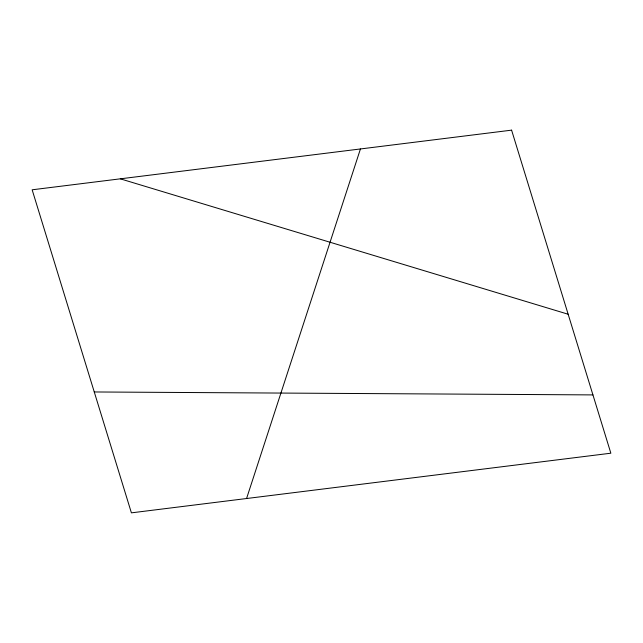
<?xml version="1.0" encoding="UTF-8"?>
<svg xmlns="http://www.w3.org/2000/svg" width="643" height="643" viewBox="0 0 643 643"><rect width="100%" height="100%" fill="white"/><g stroke="black" fill="none" stroke-linecap="round" stroke-linejoin="round"><path stroke-width="0.96" d="M246.566 498.518L360.442 148.959M94.264 391.965L592.942 394.906M120.337 178.834L568.155 314.234M511.595 130.151L32.15 189.798L131.405 512.849L610.85 453.202L511.595 130.151"/></g></svg>
